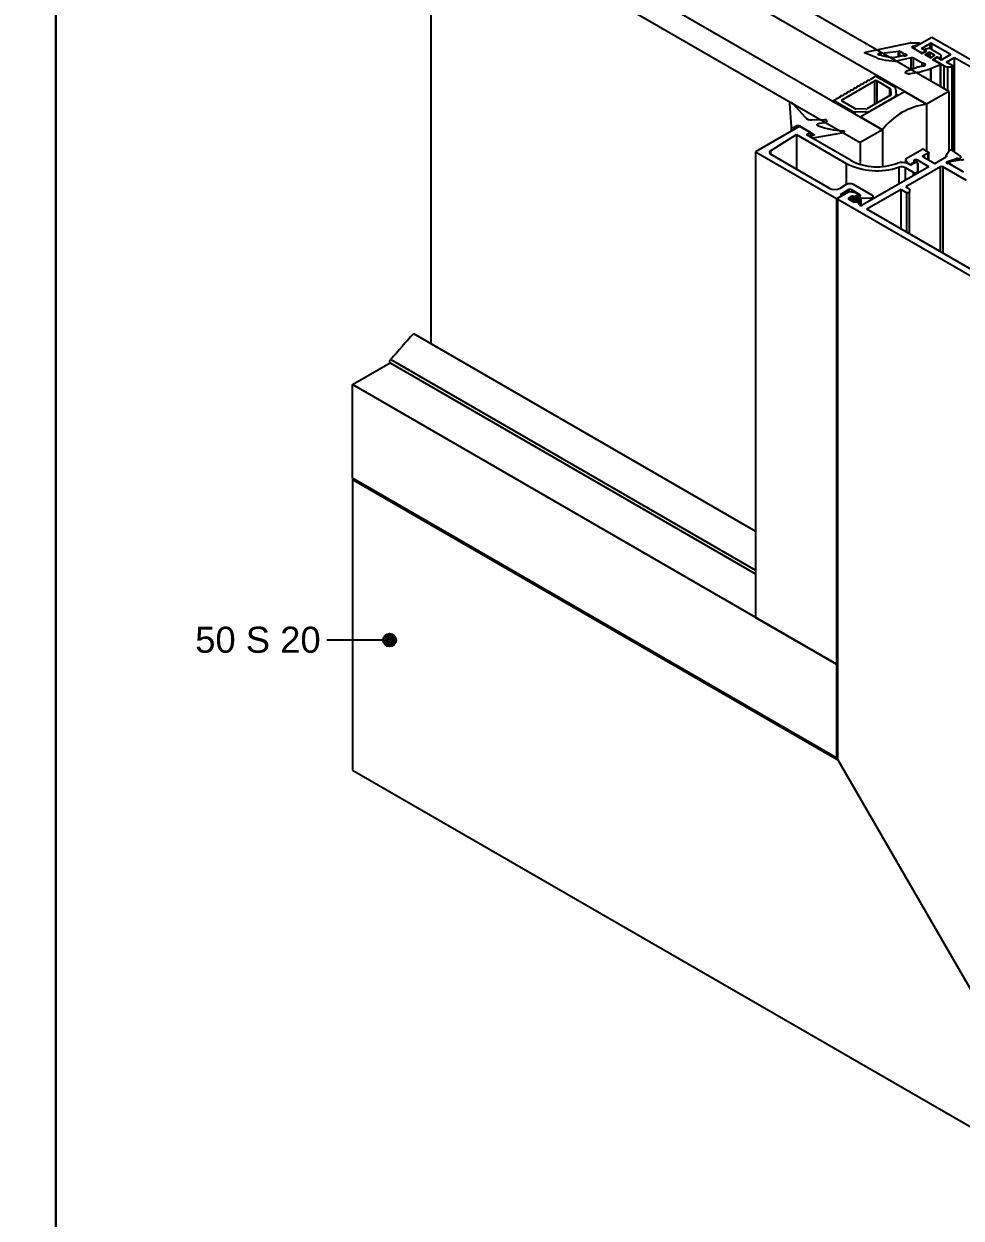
# Model space of a CAD drawing. Header units: millimetres. Extents: x 221 to 2771, y 196 to 840.
# Drawn here: x 2558.8 to 2630.8, y 700.6 to 792.2 of the extents above; entities that cross this region are included whole.
import ezdxf

# ---------------------------------------------------------------- set-up
doc = ezdxf.new("R2010")
doc.units = ezdxf.units.MM
doc.layers.add('antet_k', color=7, linetype='Continuous')
doc.layers.add('yazı_numara_k', color=21, linetype='Continuous')
doc.styles.get("Standard").update_dxf_attribs({"font": 'arial.ttf'})

# ---------------------------------------------------------------- blocks, each defined once
blk = doc.blocks.new('S1.A')
at = {"color": 252}
blk.add_lwpolyline([(2269.172, -494.126), (2269.172, -791.126), (2479.168, -791.126), (2479.168, -494.126)], close=True, dxfattribs=at)
blk = doc.blocks.new('S50_SYF1')
at = {"layer": 'antet_k', "color": 0}
blk.add_blockref('S1.A', (-1500.922, 2845.514), dxfattribs=at)
blk = doc.blocks.new('yuvarlakk')
at = {"layer": 'yazı_numara_k'}
blk.add_hatch(color=21, dxfattribs=at).paths.add_polyline_path([(-159.086, 172.801, -1), (-160.086, 172.801, -1)])
at = {"layer": 'yazı_numara_k', "color": 21}
blk.add_circle((-159.586, 172.801), 0.5, dxfattribs=at)

msp = doc.modelspace()

# ---------------------------------------------------------------- linework, layer by layer
at = {"color": 143, "linetype": 'Continuous'}
for p, q in [((2629.809, 787.04), (2596.886, 806.046)), ((2628.112, 786.06), (2595.189, 805.066)), ((2591.795, 803.107), (2624.718, 784.101)), ((2590.098, 802.127), (2623.021, 783.121)), ((2590.098, 767.664), (2590.098, 802.127)), ((2621.621, 786.395), (2624.138, 787.848)), ((2623.036, 787.547), (2623.036, 787.52)), ((2623.037, 787.523), (2623.037, 787.539)), ((2623.288, 787.693), (2623.288, 787.665)), ((2623.289, 787.668), (2623.289, 787.685)), ((2623.539, 787.838), (2623.539, 787.81)), ((2623.54, 787.814), (2623.54, 787.83)), ((2623.825, 787.994), (2624.195, 788.208)), ((2624.138, 786.052), (2624.138, 787.848)), ((2624.294, 788.265), (2624.223, 788.224)), ((2624.223, 788.224), (2625.637, 787.408)), ((2624.223, 788.214), (2624.223, 788.224)), ((2624.251, 788.208), (2625.613, 787.422)), ((2625.708, 787.448), (2624.294, 788.265)), ((2624.308, 787.848), (2625.297, 787.277)), ((2624.308, 786.15), (2624.308, 787.848)), ((2625.637, 787.408), (2625.708, 787.448)), ((2625.637, 787.406), (2625.637, 787.408)), ((2625.708, 787.334), (2625.708, 787.448)), ((2620.998, 786.363), (2621.368, 786.576)), ((2621.526, 786.676), (2621.526, 786.648)), ((2621.527, 786.651), (2621.527, 786.668)), ((2621.778, 786.821), (2621.778, 786.793)), ((2621.779, 786.797), (2621.779, 786.813)), ((2622.029, 786.966), (2622.029, 786.939)), ((2622.03, 786.942), (2622.03, 786.958)), ((2622.281, 787.112), (2622.281, 787.084)), ((2622.282, 787.087), (2622.282, 787.103)), ((2622.533, 787.257), (2622.533, 787.229)), ((2622.534, 787.232), (2622.534, 787.249)), ((2622.784, 787.402), (2622.784, 787.374)), ((2622.785, 787.378), (2622.785, 787.394)), ((2623.021, 785.081), (2626.415, 787.04)), ((2625.333, 786.742), (2623.537, 785.705)), ((2625.653, 786.601), (2623.782, 785.52)), ((2625.297, 786.721), (2625.297, 787.277)), ((2625.332, 787.232), (2625.368, 786.794)), ((2625.332, 786.742), (2625.332, 787.232)), ((2625.368, 786.788), (2625.368, 786.794)), ((2625.729, 787.269), (2625.77, 786.775)), ((2625.771, 786.668), (2625.771, 786.764)), ((2626.415, 787.04), (2628.112, 786.06)), ((2629.809, 787.04), (2628.112, 786.06)), ((2629.809, 787.04), (2629.809, 782.422)), ((2620.97, 786.346), (2620.899, 786.305)), ((2620.899, 786.305), (2622.314, 785.489)), ((2622.384, 785.53), (2620.97, 786.346)), ((2620.987, 786.346), (2620.987, 786.337)), ((2622.36, 785.544), (2620.998, 786.33)), ((2621.621, 786.297), (2621.621, 786.395)), ((2622.61, 785.726), (2621.621, 786.297)), ((2623.446, 785.685), (2622.689, 785.706)), ((2628.112, 786.06), (2628.112, 782.468)), ((2622.314, 785.489), (2622.384, 785.53)), ((2622.384, 785.448), (2622.384, 785.53)), ((2623.48, 785.453), (2622.624, 785.477)), ((2622.624, 785.31), (2622.624, 785.477)), ((2624.718, 784.101), (2623.021, 785.081)), ((2623.48, 785.346), (2623.48, 785.453)), ((2624.718, 784.101), (2623.021, 783.121)), ((2624.718, 784.101), (2624.718, 781.279))]:
    msp.add_line(p, q, dxfattribs=at)
at = {"color": 252, "linetype": 'Continuous'}
for p, q in [((2628.508, 791.187), (2627.15, 790.404)), ((2654.897, 775.953), (2628.508, 791.187)), ((2627.127, 790.371), (2627.127, 790.352)), ((2627.773, 790.371), (2628.395, 790.73)), ((2627.773, 790.306), (2627.773, 790.371)), ((2627.999, 790.175), (2627.773, 790.306)), ((2628.395, 790.314), (2628.395, 790.73)), ((2628.508, 790.73), (2629.922, 789.914)), ((2628.508, 790.273), (2628.508, 790.73)), ((2627.683, 790.023), (2627.683, 790.031)), ((2627.761, 790.019), (2627.85, 790.033)), ((2627.761, 789.962), (2627.761, 790.019)), ((2627.85, 790.007), (2627.85, 790.033)), ((2627.886, 790.045), (2627.999, 790.11)), ((2627.886, 790.028), (2627.886, 790.045)), ((2627.999, 790.093), (2627.999, 790.11)), ((2628.022, 790.107), (2628.022, 790.142)), ((2628.687, 789.47), (2628.687, 789.439)), ((2628.714, 789.534), (2628.69, 789.482)), ((2628.71, 789.438), (2629.461, 789.005)), ((2628.71, 789.435), (2628.71, 789.438)), ((2628.731, 789.426), (2629.187, 789.163)), ((2628.847, 789.62), (2628.734, 789.555)), ((2629.187, 789.489), (2628.96, 789.62)), ((2629.922, 789.849), (2629.3, 789.489)), ((2629.639, 789.293), (2630.262, 789.653)), ((2630.12, 789.016), (2629.639, 789.293)), ((2629.922, 789.849), (2629.922, 789.914)), ((2630.262, 789.653), (2636.541, 786.028)), ((2630.262, 782.381), (2630.262, 789.653)), ((2629.461, 787.241), (2629.461, 789.005)), ((2629.744, 788.937), (2630.064, 788.937)), ((2629.744, 787.078), (2629.744, 788.937)), ((2630.064, 782.517), (2630.064, 788.937)), ((2630.144, 782.463), (2630.144, 788.983)), ((2618.382, 784.362), (2614.988, 782.403)), ((2619.202, 783.889), (2618.382, 784.362)), ((2618.891, 783.709), (2619.202, 783.889)), ((2619.202, 783.889), (2619.202, 783.53)), ((2616.127, 782.487), (2618.128, 783.726)), ((2618.128, 783.726), (2621.946, 781.521)), ((2618.128, 783.726), (2618.128, 781.08)), ((2622.314, 781.733), (2618.891, 783.709)), ((2623.021, 783.121), (2623.021, 781.437)), ((2614.988, 782.403), (2621.211, 778.811)), ((2614.988, 782.403), (2614.988, 746.671)), ((2616.127, 782.487), (2616.127, 782.235)), ((2620.645, 779.627), (2616.135, 782.231)), ((2626.55, 781.893), (2627.744, 782.583)), ((2627.857, 782.027), (2628.734, 781.521)), ((2627.873, 782.019), (2627.873, 782.133)), ((2627.914, 782.583), (2628.253, 782.387)), ((2627.946, 782.162), (2627.92, 782.155)), ((2627.92, 781.991), (2627.92, 782.155)), ((2628.238, 782.281), (2627.946, 782.162)), ((2627.946, 781.976), (2627.946, 782.162)), ((2628.238, 781.808), (2628.238, 782.281)), ((2628.289, 781.778), (2628.289, 782.338)), ((2628.734, 781.521), (2629.611, 782.027)), ((2629.605, 782.154), (2629.605, 782.024)), ((2629.616, 782.183), (2629.87, 782.498)), ((2629.626, 782.038), (2629.626, 782.115)), ((2630.071, 782.513), (2630.698, 782.081)), ((2630.726, 782.036), (2630.726, 781.949)), ((2630.726, 781.776), (2630.726, 781.949)), ((2621.946, 781.521), (2621.946, 779.888)), ((2628.282, 781.26), (2623.162, 778.305)), ((2625.988, 781.228), (2625.988, 779.936)), ((2626.475, 781.193), (2627.094, 780.835)), ((2626.475, 781.193), (2626.475, 780.217)), ((2626.515, 781.844), (2626.515, 781.536)), ((2626.638, 781.569), (2626.519, 781.826)), ((2626.519, 781.535), (2626.519, 781.826)), ((2629.187, 781.26), (2626.528, 779.725)), ((2626.638, 781.499), (2626.638, 781.569)), ((2626.783, 781.472), (2626.669, 781.538)), ((2626.669, 781.488), (2626.669, 781.538)), ((2626.783, 781.438), (2626.783, 781.472)), ((2627.12, 781.569), (2626.952, 781.472)), ((2626.952, 781.411), (2626.952, 781.472)), ((2627.235, 781.57), (2626.981, 781.423)), ((2627.12, 781.504), (2627.12, 781.569)), ((2627.127, 781.687), (2627.151, 781.636)), ((2627.155, 781.524), (2627.155, 781.618)), ((2627.207, 781.782), (2627.158, 781.754)), ((2627.158, 781.526), (2627.158, 781.754)), ((2627.207, 781.554), (2627.207, 781.782)), ((2628.282, 781.26), (2627.377, 781.782)), ((2627.377, 781.582), (2627.377, 781.782)), ((2627.435, 780.921), (2627.44, 781.523)), ((2627.44, 781.523), (2627.44, 780.774)), ((2629.187, 774.729), (2629.187, 781.26)), ((2631.17, 780.213), (2629.356, 781.26)), ((2629.356, 781.26), (2629.356, 774.631)), ((2629.668, 781.636), (2629.724, 781.668)), ((2629.668, 781.538), (2629.668, 781.636)), ((2629.724, 781.668), (2630.406, 781.896)), ((2629.724, 781.519), (2629.724, 781.668)), ((2629.874, 781.484), (2630.94, 780.868)), ((2630.406, 781.726), (2630.406, 781.896)), ((2630.546, 781.889), (2630.526, 781.896)), ((2630.526, 781.745), (2630.526, 781.896)), ((2630.546, 781.748), (2630.546, 781.889)), ((2627.094, 780.835), (2627.094, 780.574)), ((2627.435, 780.771), (2627.435, 780.917)), ((2622.094, 779.321), (2621.295, 778.86)), ((2621.946, 779.888), (2621.493, 779.627)), ((2621.493, 779.137), (2622.087, 779.48)), ((2622.087, 779.48), (2622.087, 779.317)), ((2622.656, 779.27), (2622.21, 779.339)), ((2622.37, 779.48), (2623.021, 779.105)), ((2622.37, 779.48), (2622.37, 779.314)), ((2623.954, 779.056), (2622.512, 779.888)), ((2622.823, 779.186), (2622.71, 779.252)), ((2626.16, 779.513), (2623.53, 777.994)), ((2626.16, 779.513), (2626.585, 779.268)), ((2626.16, 776.476), (2626.16, 779.513)), ((2626.528, 779.725), (2626.754, 779.594)), ((2626.585, 776.231), (2626.585, 779.268)), ((2626.789, 779.545), (2626.789, 779.317)), ((2626.789, 776.113), (2626.789, 779.317)), ((2621.211, 778.811), (2621.635, 779.056)), ((2621.211, 778.811), (2621.211, 743.079)), ((2621.26, 778.811), (2621.26, 735.865)), ((2621.295, 778.762), (2640.614, 767.61)), ((2621.295, 735.746), (2621.295, 778.762)), ((2621.635, 779.056), (2621.493, 779.137)), ((2622.338, 778.972), (2622.144, 778.86)), ((2622.144, 778.762), (2622.144, 778.86)), ((2622.472, 778.572), (2622.144, 778.762)), ((2622.338, 778.649), (2622.338, 778.972)), ((2622.544, 778.976), (2622.454, 778.99)), ((2622.454, 778.583), (2622.454, 778.99)), ((2622.544, 778.552), (2622.544, 778.976)), ((2622.741, 778.552), (2622.557, 778.552)), ((2622.823, 779.088), (2622.66, 778.994)), ((2622.66, 778.552), (2622.66, 778.994)), ((2622.823, 778.533), (2622.823, 779.088)), ((2622.965, 778.33), (2622.853, 778.506)), ((2622.858, 778.499), (2622.858, 779.137)), ((2622.95, 778.946), (2622.95, 778.353)), ((2623.021, 779.105), (2622.954, 778.963)), ((2623.061, 778.876), (2623.798, 778.859)), ((2623.061, 778.876), (2623.061, 778.285)), ((2623.798, 778.859), (2623.798, 778.672)), ((2624.013, 778.796), (2624.013, 778.974)), ((2633.09, 772.475), (2623.53, 777.994)), ((2584.045, 764.534), (2586.939, 766.205)), ((2621.211, 743.079), (2584.045, 764.534)), ((2584.045, 757.349), (2584.045, 764.534)), ((2621.211, 735.893), (2584.045, 757.349)), ((2584.045, 757.251), (2584.045, 734.943)), ((2584.045, 757.251), (2621.295, 735.746)), ((2614.988, 746.671), (2621.211, 743.079)), ((2621.26, 743.108), (2621.211, 743.079)), ((2621.211, 743.079), (2621.211, 735.893)), ((2621.211, 735.893), (2621.26, 735.922)), ((2621.295, 735.746), (2640.614, 702.286)), ((2584.045, 734.943), (2640.614, 702.286))]:
    msp.add_line(p, q, dxfattribs=at)
at = {"color": 35, "linetype": 'Continuous'}
for p, q in [((2623.422, 790.05), (2626.844, 790.77)), ((2626.912, 790.776), (2627.49, 790.776)), ((2627.015, 790.417), (2627.663, 790.042)), ((2627.307, 790.564), (2627.038, 790.491)), ((2627.038, 790.403), (2627.038, 790.491)), ((2627.15, 790.338), (2627.683, 790.031)), ((2627.307, 790.494), (2627.307, 790.564)), ((2627.546, 790.698), (2627.33, 790.573)), ((2627.33, 790.507), (2627.33, 790.573)), ((2627.546, 790.632), (2627.546, 790.698)), ((2627.57, 790.646), (2627.57, 790.73)), ((2627.787, 789.971), (2628.126, 790.167)), ((2627.99, 790.265), (2627.99, 790.18)), ((2628.126, 790.167), (2628.013, 790.232)), ((2628.013, 790.164), (2628.013, 790.232)), ((2628.049, 790.31), (2628.138, 790.323)), ((2628.524, 790.264), (2629.114, 789.923)), ((2623.398, 789.971), (2623.393, 789.974)), ((2624.29, 789.619), (2623.398, 789.971)), ((2624.683, 789.983), (2625.948, 790.139)), ((2626.28, 789.766), (2625.685, 789.641)), ((2626.928, 789.608), (2625.789, 789.368)), ((2625.789, 789.361), (2625.789, 789.368)), ((2625.948, 789.697), (2625.948, 790.139)), ((2626.058, 790.12), (2626.351, 789.951)), ((2626.058, 789.72), (2626.058, 790.12)), ((2626.351, 789.762), (2626.351, 789.951)), ((2626.412, 789.753), (2626.412, 789.937)), ((2626.928, 788.731), (2626.928, 789.608)), ((2627.765, 789.2), (2627.096, 789.586)), ((2627.096, 788.793), (2627.096, 789.586)), ((2627.685, 789.989), (2627.685, 790.002)), ((2627.686, 789.986), (2627.686, 790.01)), ((2628.041, 789.889), (2628.268, 790.02)), ((2628.041, 789.824), (2628.041, 789.889)), ((2628.352, 789.644), (2628.041, 789.824)), ((2628.268, 789.693), (2628.268, 790.02)), ((2628.381, 790.02), (2628.692, 789.84)), ((2628.381, 789.634), (2628.381, 790.02)), ((2628.692, 789.775), (2628.466, 789.644)), ((2628.946, 789.693), (2628.607, 789.498)), ((2628.607, 789.449), (2628.607, 789.498)), ((2628.692, 789.775), (2628.692, 789.84)), ((2629.059, 789.628), (2628.946, 789.693)), ((2628.946, 789.626), (2628.946, 789.693)), ((2629.059, 789.563), (2629.059, 789.628)), ((2629.217, 789.7), (2629.193, 789.649)), ((2629.193, 789.486), (2629.193, 789.649)), ((2629.217, 789.478), (2629.217, 789.7)), ((2629.231, 789.476), (2629.231, 789.76)), ((2626.599, 788.609), (2627.342, 788.884)), ((2626.799, 788.401), (2626.782, 788.398)), ((2627.765, 788.999), (2627.765, 789.2)), ((2627.832, 789.007), (2627.832, 789.189)), ((2628.465, 788.805), (2628.446, 788.798)), ((2628.446, 787.827), (2628.446, 788.798)), ((2629.176, 789.092), (2628.465, 788.805)), ((2628.465, 787.816), (2628.465, 788.805)), ((2629.176, 787.406), (2629.176, 789.092)), ((2629.21, 787.386), (2629.21, 789.13)), ((2617.722, 784.347), (2617.722, 783.981)), ((2618.188, 784.413), (2618.188, 784.25)), ((2618.294, 784.413), (2618.294, 784.311)), ((2588.739, 768.448), (2614.988, 753.295)), ((2586.99, 766.465), (2614.988, 750.302)), ((2586.939, 766.205), (2614.988, 750.012))]:
    msp.add_line(p, q, dxfattribs=at)
at = {"color": 32, "linetype": 'Continuous'}
for p, q in [((2629.847, 781.538), (2629.847, 781.497)), ((2629.982, 781.654), (2629.894, 781.603)), ((2629.894, 781.472), (2630.856, 780.917)), ((2630.762, 781.781), (2630.02, 781.666))]:
    msp.add_line(p, q, dxfattribs=at)
at = {"color": 35, "linetype": 'Continuous', "flags": 128}
for points in [[(2627.038, 790.491), (2627.021, 790.485), (2627.008, 790.477), (2626.998, 790.468), (2626.993, 790.457), (2626.992, 790.446), (2626.995, 790.435), (2627.003, 790.425), (2627.015, 790.417)], [(2627.49, 790.776), (2627.513, 790.774), (2627.534, 790.769), (2627.552, 790.76), (2627.564, 790.748), (2627.569, 790.735), (2627.568, 790.721), (2627.56, 790.709), (2627.546, 790.698)], [(2628.013, 790.232), (2628, 790.242), (2627.992, 790.253), (2627.99, 790.265), (2627.992, 790.277), (2628, 790.288), (2628.013, 790.298), (2628.03, 790.305), (2628.049, 790.31)], [(2623.393, 789.974), (2623.381, 789.983), (2623.373, 789.994), (2623.369, 790.005), (2623.371, 790.017), (2623.378, 790.028), (2623.389, 790.037), (2623.404, 790.045), (2623.422, 790.05)], [(2624.592, 789.813), (2624.526, 789.814), (2624.466, 789.83), (2624.422, 789.859), (2624.403, 789.896), (2624.412, 789.934), (2624.447, 789.967), (2624.502, 789.989), (2624.567, 789.996), (2624.632, 789.987)], [(2626.412, 789.937), (2626.476, 789.932), (2626.532, 789.912), (2626.568, 789.881), (2626.581, 789.844), (2626.567, 789.807), (2626.528, 789.777), (2626.472, 789.758), (2626.408, 789.753), (2626.345, 789.764)], [(2627.685, 790.002), (2627.685, 789.991), (2627.69, 789.98), (2627.701, 789.971), (2627.716, 789.965), (2627.734, 789.961), (2627.753, 789.961), (2627.771, 789.965), (2627.787, 789.971)], [(2628.607, 789.498), (2628.596, 789.489), (2628.59, 789.478), (2628.59, 789.467), (2628.596, 789.457), (2628.607, 789.448), (2628.623, 789.442), (2628.641, 789.439), (2628.66, 789.439)], [(2626.677, 788.396), (2626.618, 788.405), (2626.567, 788.425), (2626.528, 788.453), (2626.506, 788.486), (2626.503, 788.522), (2626.518, 788.556), (2626.551, 788.586), (2626.599, 788.609)], [(2627.83, 789.007), (2627.899, 789.009), (2627.961, 789.027), (2628.004, 789.058), (2628.02, 789.097), (2628.006, 789.137), (2627.963, 789.169), (2627.902, 789.187), (2627.832, 789.189)], [(2629.187, 789.163), (2629.198, 789.155), (2629.205, 789.146), (2629.21, 789.136), (2629.21, 789.126), (2629.206, 789.116), (2629.199, 789.107), (2629.189, 789.099), (2629.176, 789.092)], [(2586.953, 766.193), (2586.939, 766.205), (2586.919, 766.241), (2586.914, 766.292), (2586.925, 766.35), (2586.951, 766.409), (2586.988, 766.463)]]:
    msp.add_lwpolyline(points, dxfattribs=at)
at = {"color": 252, "linetype": 'Continuous', "flags": 128}
for points in [[(2630.064, 788.937), (2630.087, 788.939), (2630.108, 788.945), (2630.125, 788.954), (2630.137, 788.966), (2630.143, 788.979), (2630.142, 788.992), (2630.134, 789.005), (2630.12, 789.016)], [(2627.857, 782.027), (2627.841, 782.039), (2627.83, 782.053), (2627.823, 782.067), (2627.823, 782.082), (2627.828, 782.097), (2627.838, 782.111), (2627.853, 782.123), (2627.873, 782.133)], [(2628.253, 782.387), (2628.27, 782.375), (2628.281, 782.361), (2628.287, 782.347), (2628.288, 782.332), (2628.283, 782.317), (2628.273, 782.303), (2628.257, 782.291), (2628.238, 782.281)], [(2629.626, 782.115), (2629.636, 782.105), (2629.642, 782.093), (2629.646, 782.082), (2629.646, 782.07), (2629.642, 782.058), (2629.635, 782.047), (2629.624, 782.037), (2629.611, 782.027)], [(2630.546, 781.889), (2630.575, 781.882), (2630.606, 781.88), (2630.637, 781.882), (2630.666, 781.889), (2630.691, 781.9), (2630.71, 781.914), (2630.722, 781.931), (2630.726, 781.949)], [(2627.44, 781.523), (2627.434, 781.543), (2627.418, 781.561), (2627.394, 781.576), (2627.364, 781.586), (2627.33, 781.59), (2627.296, 781.589), (2627.263, 781.582), (2627.235, 781.57)], [(2629.668, 781.636), (2629.647, 781.62), (2629.635, 781.601), (2629.633, 781.581), (2629.64, 781.562), (2629.657, 781.545), (2629.681, 781.531), (2629.711, 781.521), (2629.745, 781.517)], [(2627.094, 780.835), (2627.142, 780.815), (2627.198, 780.804), (2627.257, 780.802), (2627.315, 780.811), (2627.365, 780.829), (2627.404, 780.855), (2627.428, 780.887), (2627.435, 780.921)], [(2626.789, 779.317), (2626.784, 779.297), (2626.769, 779.278), (2626.746, 779.263), (2626.715, 779.253), (2626.681, 779.248), (2626.646, 779.249), (2626.613, 779.256), (2626.585, 779.268)], [(2622.954, 778.963), (2622.95, 778.948), (2622.952, 778.933), (2622.96, 778.918), (2622.973, 778.905), (2622.99, 778.894), (2623.011, 778.885), (2623.036, 778.879), (2623.061, 778.876)], [(2623.798, 778.859), (2623.859, 778.862), (2623.915, 778.875), (2623.962, 778.897), (2623.995, 778.926), (2624.011, 778.96), (2624.01, 778.995), (2623.99, 779.028), (2623.954, 779.056)]]:
    msp.add_lwpolyline(points, dxfattribs=at)
at = {"color": 143, "linetype": 'Continuous', "flags": 128}
for points in [[(2622.785, 787.394), (2622.785, 787.409), (2622.79, 787.423), (2622.801, 787.437), (2622.817, 787.448), (2622.837, 787.457), (2622.86, 787.464), (2622.885, 787.467), (2622.911, 787.467)], [(2622.911, 787.467), (2622.937, 787.466), (2622.962, 787.47), (2622.985, 787.476), (2623.005, 787.485), (2623.021, 787.497), (2623.032, 787.51), (2623.037, 787.524), (2623.037, 787.539)], [(2623.037, 787.539), (2623.037, 787.554), (2623.042, 787.568), (2623.053, 787.582), (2623.069, 787.593), (2623.089, 787.603), (2623.112, 787.609), (2623.137, 787.612), (2623.163, 787.612)], [(2623.163, 787.612), (2623.188, 787.612), (2623.213, 787.615), (2623.236, 787.621), (2623.256, 787.63), (2623.272, 787.642), (2623.283, 787.655), (2623.289, 787.67), (2623.289, 787.685)], [(2623.289, 787.685), (2623.288, 787.699), (2623.294, 787.714), (2623.305, 787.727), (2623.321, 787.739), (2623.341, 787.748), (2623.364, 787.754), (2623.389, 787.757), (2623.414, 787.757)], [(2623.414, 787.757), (2623.44, 787.757), (2623.465, 787.76), (2623.488, 787.767), (2623.508, 787.776), (2623.524, 787.787), (2623.535, 787.801), (2623.54, 787.815), (2623.54, 787.83)], [(2623.54, 787.83), (2623.54, 787.845), (2623.545, 787.859), (2623.556, 787.872), (2623.572, 787.884), (2623.592, 787.893), (2623.615, 787.899), (2623.64, 787.903), (2623.666, 787.902)], [(2621.434, 786.595), (2621.454, 786.599), (2621.474, 786.604), (2621.491, 786.611), (2621.506, 786.621), (2621.517, 786.631), (2621.524, 786.643), (2621.528, 786.655), (2621.527, 786.668)], [(2621.527, 786.668), (2621.527, 786.682), (2621.532, 786.697), (2621.543, 786.71), (2621.559, 786.722), (2621.579, 786.731), (2621.602, 786.737), (2621.627, 786.74), (2621.653, 786.74)], [(2621.653, 786.74), (2621.678, 786.74), (2621.703, 786.743), (2621.727, 786.75), (2621.747, 786.759), (2621.763, 786.77), (2621.774, 786.784), (2621.779, 786.798), (2621.779, 786.813)], [(2621.779, 786.813), (2621.778, 786.828), (2621.784, 786.842), (2621.795, 786.855), (2621.811, 786.867), (2621.831, 786.876), (2621.854, 786.883), (2621.879, 786.886), (2621.905, 786.886)], [(2621.905, 786.886), (2621.93, 786.885), (2621.955, 786.889), (2621.978, 786.895), (2621.998, 786.904), (2622.014, 786.916), (2622.025, 786.929), (2622.031, 786.943), (2622.03, 786.958)], [(2622.03, 786.958), (2622.03, 786.973), (2622.036, 786.987), (2622.047, 787.001), (2622.062, 787.012), (2622.082, 787.021), (2622.106, 787.028), (2622.131, 787.031), (2622.156, 787.031)], [(2622.156, 787.031), (2622.182, 787.031), (2622.207, 787.034), (2622.23, 787.04), (2622.25, 787.049), (2622.266, 787.061), (2622.277, 787.074), (2622.282, 787.089), (2622.282, 787.103)], [(2622.282, 787.103), (2622.282, 787.118), (2622.287, 787.133), (2622.298, 787.146), (2622.314, 787.158), (2622.334, 787.167), (2622.357, 787.173), (2622.382, 787.176), (2622.408, 787.176)], [(2622.408, 787.176), (2622.433, 787.176), (2622.458, 787.179), (2622.481, 787.185), (2622.502, 787.195), (2622.517, 787.206), (2622.528, 787.22), (2622.534, 787.234), (2622.534, 787.249)], [(2622.534, 787.249), (2622.533, 787.263), (2622.539, 787.278), (2622.55, 787.291), (2622.566, 787.303), (2622.586, 787.312), (2622.609, 787.318), (2622.634, 787.322), (2622.659, 787.321)], [(2622.659, 787.321), (2622.685, 787.321), (2622.71, 787.324), (2622.733, 787.331), (2622.753, 787.34), (2622.769, 787.351), (2622.78, 787.365), (2622.786, 787.379), (2622.785, 787.394)]]:
    msp.add_lwpolyline(points, dxfattribs=at)
at = {"color": 35, "linetype": 'Continuous'}
msp.add_lwpolyline([(2621.724, 784.003, -0.072869), (2619.819, 784.364), (2619.769, 784.389), (2619.732, 784.421), (2619.714, 784.458), (2619.715, 784.496), (2619.735, 784.532), (2619.773, 784.564), (2619.825, 784.588), (2619.887, 784.602), (2620.325, 784.66), (2620.389, 784.676), (2620.438, 784.705), (2620.465, 784.741), (2620.468, 784.782), (2620.445, 784.82), (2620.399, 784.85), (2620.338, 784.869), (2620.269, 784.873), (2619.302, 784.832, -0.279492), (2618.832, 785.027), (2617.835, 786.103), (2617.816, 786.126), (2617.785, 786.144), (2617.745, 786.155), (2617.701, 786.158), (2617.658, 786.151), (2617.622, 786.137), (2617.596, 786.116), (2617.584, 786.091), (2617.72, 784.36), (2617.723, 784.334), (2617.739, 784.309), (2617.768, 784.289), (2617.806, 784.274), (2617.85, 784.266), (2617.895, 784.267), (2617.939, 784.275), (2617.976, 784.291), (2618.188, 784.413, -0.243684), (2618.294, 784.413), (2618.672, 784.195), (2619.44, 783.751), (2619.461, 783.74), (2619.471, 783.732), (2619.478, 783.724), (2619.482, 783.715), (2619.482, 783.705), (2619.479, 783.696), (2619.472, 783.687), (2619.463, 783.68), (2619.45, 783.674), (2619.273, 783.602), (2619.251, 783.589), (2619.247, 783.587), (2619.238, 783.577), (2619.233, 783.566), (2619.231, 783.555), (2619.233, 783.544), (2619.239, 783.534), (2619.248, 783.524), (2619.287, 783.492, 0.211591), (2619.399, 783.47), (2621.751, 783.877), (2621.785, 783.888), (2621.81, 783.904), (2621.824, 783.925), (2621.826, 783.947), (2621.815, 783.968), (2621.792, 783.986), (2621.761, 783.998)], format="xyb", close=True, dxfattribs=at)
at = {"color": 252, "linetype": 'Continuous'}
for centre, radius, start, end in [((2626.912, 790.442), 0.334, 89.91089, 101.71354), ((2627.163, 790.371), 0.0349, 110.79019, 249.21166), ((2627.785, 790.338), 0.0349, 110.78702, 249.21483), ((2627.986, 790.142), 0.0349, 290.78497, 69.21688), ((2628.451, 790.621), 0.123, 62.61078, 117.38922), ((2627.74, 790.14), 0.123, 242.64298, 279.77187), ((2627.835, 790.136), 0.104, 277.97227, 298.88441), ((2628.723, 789.471), 0.0352, 160.54404, 249.25706), ((2628.757, 789.511), 0.0491, 117.6632, 152.32802), ((2628.904, 789.511), 0.123, 62.60968, 117.38971), ((2629.243, 789.599), 0.123, 242.61082, 297.38856), ((2629.91, 789.881), 0.0349, 290.78538, 69.21462), ((2629.732, 789.514), 0.577, 241.96015, 271.14381), ((2616.183, 782.36), 0.139, 113.79588, 249.66903), ((2627.829, 782.419), 0.184, 62.60824, 117.39125), ((2627.95, 782.032), 0.128, 103.8637, 127.5096), ((2629.652, 782.154), 0.0464, 140.0288, 235.66132), ((2629.981, 782.37), 0.168, 57.66815, 131.02461), ((2630.67, 782.032), 0.0563, 4.37359, 60.08643), ((2624.313, 786.155), 5.204, 242.93905, 288.76627), ((2624.309, 785.635), 4.382, 242.91864, 290.93799), ((2626.094, 780.965), 0.617, 90.60115, 110.8006), ((2626.189, 780.634), 0.627, 62.93926, 108.76617), ((2626.142, 780.113), 1.471, 62.8917, 92.14616), ((2626.569, 781.844), 0.0528, 110.74335, 199.45733), ((2626.704, 781.603), 0.0736, 207.65347, 242.35493), ((2626.867, 781.636), 0.184, 242.61095, 297.38849), ((2626.896, 781.587), 0.185, 243.34186, 297.33453), ((2627.101, 781.618), 0.0528, 290.74404, 19.46403), ((2627.177, 781.705), 0.0528, 110.74395, 199.46426), ((2627.292, 781.619), 0.184, 62.61092, 117.38852), ((2629.272, 781.096), 0.184, 62.61092, 117.38852), ((2629.74, 781.235), 0.283, 61.7637, 89.02403), ((2630.466, 781.708), 0.197, 72.27904, 107.72081), ((2621.069, 780.446), 0.922, 242.60942, 297.39068), ((2622.229, 779.342), 0.615, 62.61015, 117.38975), ((2622.229, 779.207), 0.307, 62.60907, 117.39136), ((2622.178, 779.157), 0.184, 80.23032, 117.3567), ((2622.634, 779.115), 0.156, 61.1106, 82.02179), ((2622.804, 779.137), 0.0524, 290.78716, 69.21469), ((2626.729, 779.54), 0.0604, 5.69845, 65.62192), ((2621.314, 778.811), 0.0524, 110.78208, 249.21946), ((2622.163, 778.811), 0.0524, 110.78726, 249.21459), ((2622.423, 778.808), 0.184, 80.22811, 117.35594), ((2622.554, 778.725), 0.173, 241.96023, 271.14338), ((2622.575, 779.158), 0.184, 260.22835, 297.35581), ((2622.752, 778.417), 0.135, 41.22785, 94.75315), ((2623.08, 778.446), 0.164, 225.24937, 300.16449), ((2584.218, 757.245), 0.173, 148.85539, 178.04345)]:
    msp.add_arc(centre, radius, start, end, dxfattribs=at)
at = {"color": 35, "linetype": 'Continuous'}
for centre, radius, start, end in [((2627.283, 790.656), 0.0951, 284.58806, 299.42093), ((2628.242, 789.718), 0.614, 62.6432, 99.77077), ((2625.293, 792.183), 2.754, 248.63655, 258.16319), ((2624.607, 789.68), 0.134, 75.37432, 96.28636), ((2624.666, 790.116), 0.134, 255.041, 277.12209), ((2626.001, 794.937), 5.305, 255.14524, 266.58182), ((2626.016, 795.592), 6.238, 258.09104, 267.12552), ((2625.721, 789.699), 0.338, 266.96075, 281.66952), ((2625.974, 789.958), 0.183, 62.52956, 98.0641), ((2626.307, 789.636), 0.133, 73.46809, 101.80092), ((2626.406, 790.055), 0.117, 242.12543, 273.00507), ((2626.982, 789.365), 0.248, 62.79531, 102.61908), ((2627.649, 790.009), 0.0364, 348.89447, 68.1713), ((2628.054, 789.857), 0.0349, 110.78702, 249.21483), ((2628.324, 789.911), 0.123, 62.6094, 117.38999), ((2628.409, 789.754), 0.123, 242.61243, 297.38695), ((2628.675, 789.319), 0.121, 62.45352, 97.00606), ((2628.679, 789.808), 0.0349, 290.78751, 69.21434), ((2629.114, 789.718), 0.105, 238.81319, 318.77198), ((2629.051, 789.759), 0.176, 340.53971, 69.25709), ((2626.716, 788.944), 0.55, 265.97621, 276.89112), ((2625.683, 796.642), 8.316, 277.71264, 289.40298), ((2627.531, 788.369), 0.549, 103.47359, 110.16684), ((2625.729, 795.854), 7.151, 283.54206, 286.64508), ((2627.817, 789.312), 0.124, 244.82344, 276.74963), ((2627.814, 788.875), 0.133, 83.41209, 106.1033), ((2702.609, 666.271), 152.993, 138.09882, 139.08929)]:
    msp.add_arc(centre, radius, start, end, dxfattribs=at)
at = {"color": 143, "linetype": 'Continuous'}
for centre, radius, start, end in [((2623.69, 788.019), 0.119, 258.2582, 328.35362), ((2623.855, 787.933), 0.068, 116.5574, 160.12516), ((2624.223, 787.685), 0.184, 62.60892, 117.3921), ((2624.223, 788.153), 0.0615, 62.60696, 117.39243), ((2625.525, 787.233), 0.208, 9.97257, 64.95213), ((2621.446, 786.433), 0.163, 94.46173, 118.56786), ((2625.271, 787.221), 0.0624, 9.973, 64.95283), ((2625.309, 786.796), 0.0585, 293.68, 358.70056), ((2625.575, 786.779), 0.195, 293.68739, 358.69096), ((2621.005, 786.346), 0.0175, 110.77749, 249.22436), ((2621.639, 786.346), 0.0524, 110.77941, 249.2172), ((2622.69, 785.876), 0.17, 241.81089, 269.53708), ((2623.455, 785.861), 0.176, 267.2629, 297.89959), ((2628.8, 780.949), 5.157, 97.66606, 142.32856), ((2622.628, 786.045), 0.568, 241.81108, 269.53766), ((2623.508, 786.038), 0.586, 267.26696, 297.89625)]:
    msp.add_arc(centre, radius, start, end, dxfattribs=at)
at = {"color": 32, "linetype": 'Continuous'}
for centre, radius, start, end in [((2629.919, 781.538), 0.0699, 110.78645, 249.21516), ((2630.035, 781.558), 0.109, 97.98367, 118.88342), ((2630.676, 782.4), 0.625, 277.97582, 298.89046)]:
    msp.add_arc(centre, radius, start, end, dxfattribs=at)
at = {"color": 252, "linetype": 'Continuous'}
msp.add_ellipse((2621.38, 735.795), major_axis=(-0.085, 0.147), ratio=0.577335, start_param=0.785358, end_param=1.570756, dxfattribs=at)
at = {"layer": 'yazı_numara_k', "color": 21}
msp.add_line((2586.905, 744.934), (2582.095, 744.934), dxfattribs=at)

# ---------------------------------------------------------------- block references
for name, p in [('S50_SYF1', (1583.034, -1511.773)), ('S50_SYF1', (1793.031, -1511.773)), ('yuvarlakk', (2746.491, 572.133))]:
    msp.add_blockref(name, p)

# ---------------------------------------------------------------- texts
at = {"layer": 'yazı_numara_k', "color": 21, "insert": (2581.611, 745.955), "char_height": 2, "attachment_point": 3}
msp.add_mtext('{\\fArial|b0|i0|c162|p34;50 S 20}', dxfattribs=at)

doc.saveas('drawing.dxf')
